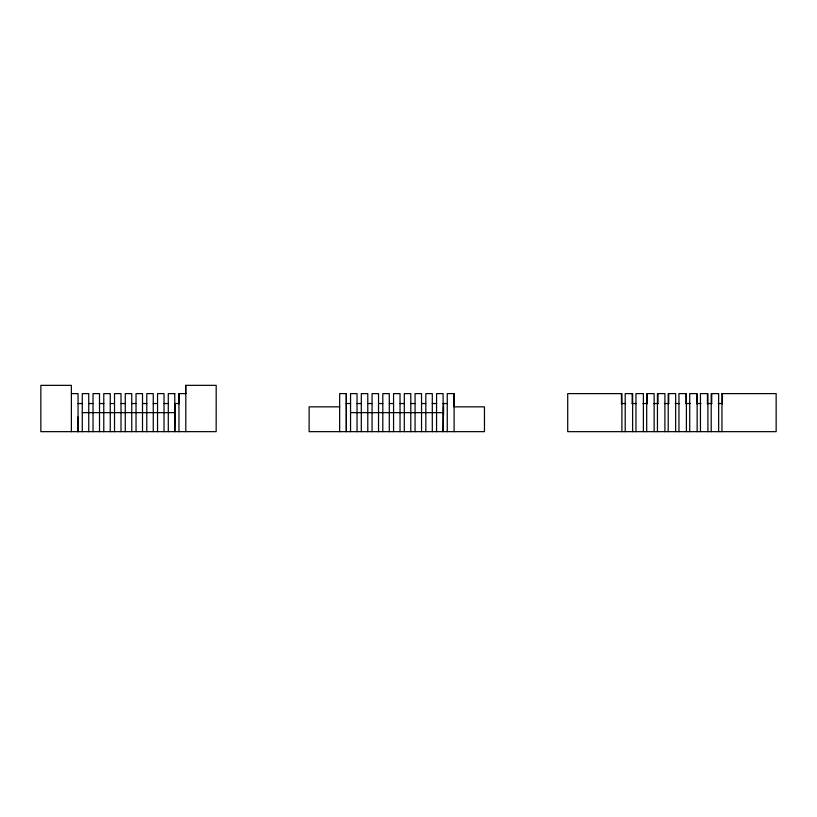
<?xml version="1.0" encoding="UTF-8"?>
<svg xmlns="http://www.w3.org/2000/svg" width="817" height="817" viewBox="0 0 817 817"><rect width="100%" height="100%" fill="white"/><g stroke="black" fill="none" stroke-linecap="round" stroke-linejoin="round"><path stroke-width="1.23" d="M175.246 403.537L174.828 431.662L174.767 393.61M443.529 403.537L443.11 431.662L443.11 393.61L436.564 393.61L436.564 431.662M71.385 393.61L78.064 393.61L78.064 431.662M174.828 393.61L168.282 393.61L168.282 431.662M178.984 431.662L178.964 393.61L185.816 393.61M350.554 403.537L346.275 403.537L346.337 431.662L346.347 393.61L339.668 393.61L339.658 431.662M721.942 393.61L776.15 393.61L776.15 431.662L567.713 431.662L567.713 393.61L621.911 393.61L621.89 431.662M78.003 403.537L82.272 403.537M88.747 403.537L93.026 403.537M99.5 403.537L103.779 403.537M110.254 403.537L114.523 403.537M121.008 403.537L125.277 403.537M131.751 403.537L136.03 403.537M142.505 403.537L146.784 403.537M153.259 403.537L157.538 403.537M164.013 403.537L168.282 403.537M174.767 403.537L179.035 403.537M357.029 403.537L361.308 403.537M367.783 403.537L372.062 403.537M378.537 403.537L382.805 403.537M389.29 403.537L393.559 403.537M400.034 403.537L404.313 403.537M410.788 403.537L415.067 403.537M421.541 403.537L425.82 403.537M432.295 403.537L436.564 403.537M443.049 403.537L447.318 403.537M621.42 403.537L625.699 403.537M632.174 403.537L636.453 403.537M642.928 403.537L647.197 403.537M653.682 403.537L657.951 403.537M664.425 403.537L668.704 403.537M675.179 403.537L679.458 403.537M685.933 403.537L690.202 403.537M696.687 403.537L700.955 403.537M707.44 403.537L711.709 403.537M718.184 403.537L722.463 403.537M339.668 406.846L309.132 406.846L309.132 431.662L484.471 431.652L484.45 406.846L453.925 406.846L453.935 393.61M82.272 412.636L174.828 412.636M350.554 412.636L443.11 412.636M78.023 416.987L78.054 431.662M722.463 393.61L722.391 403.761M721.962 393.61L721.942 431.662M718.654 431.662L718.654 393.61L711.209 393.61L711.209 431.662M711.709 393.61L711.709 403.761M707.9 431.662L707.9 393.61L700.455 393.61L700.455 431.662M707.44 393.61L707.44 403.761M697.146 431.662L697.146 393.61L689.711 393.61L689.711 431.662M696.687 393.61L696.687 403.761M686.403 431.662L686.403 393.61L678.958 393.61L678.958 431.662M685.933 393.61L685.933 403.761M675.649 431.662L675.649 393.61L668.204 393.61L668.204 431.662M668.704 393.61L668.704 403.761M664.895 431.662L664.895 393.61L657.45 393.61L657.45 431.662M657.951 393.61L657.951 403.761M654.141 431.662L654.141 393.61L646.696 393.61L646.696 431.662M647.197 393.61L647.197 403.761M643.388 431.662L643.388 393.61L635.953 393.61L635.953 431.662M632.644 431.662L632.644 393.61L625.199 393.61L625.199 431.662M632.174 393.61L632.174 403.761M621.42 393.61L621.492 403.761M454.099 431.662L454.099 393.61L447.246 393.61L447.267 431.662M443.529 406.846L443.529 415.118M432.295 431.662L432.295 393.61L425.82 393.61L425.82 431.662M421.541 431.662L421.541 393.61L415.067 393.61L415.067 431.662M410.788 431.662L410.788 393.61L404.313 393.61L404.313 431.662M400.034 431.662L400.034 393.61L393.559 393.61L393.559 431.662M389.29 431.662L389.29 393.61L382.805 393.61L382.805 431.662M378.537 431.662L378.537 393.61L372.062 393.61L372.062 431.662M367.783 431.662L367.783 393.61L361.308 393.61L361.308 431.662M357.029 431.662L357.029 393.61L350.554 393.61L350.554 431.662M346.275 393.61L346.275 403.761M185.816 385.348L185.816 431.662M185.653 393.835L185.653 385.348L216.188 385.338L216.168 431.652L40.85 431.662L40.85 385.348L71.385 385.348L71.375 431.662M179.035 393.61L179.035 403.761M164.013 431.662L164.013 393.61L157.538 393.61L157.538 431.662M153.259 431.662L153.259 393.61L146.784 393.61L146.784 431.662M142.505 431.662L142.505 393.61L136.03 393.61L136.03 431.662M131.751 431.662L131.751 393.61L125.277 393.61L125.277 431.662M121.008 431.662L121.008 393.61L114.523 393.61L114.523 431.662M110.254 431.662L110.254 393.61L103.779 393.61L103.779 431.662M99.5 431.662L99.5 393.61L93.026 393.61L93.026 431.662M88.747 431.662L88.747 393.61L82.272 393.61L82.272 431.662"/></g></svg>
